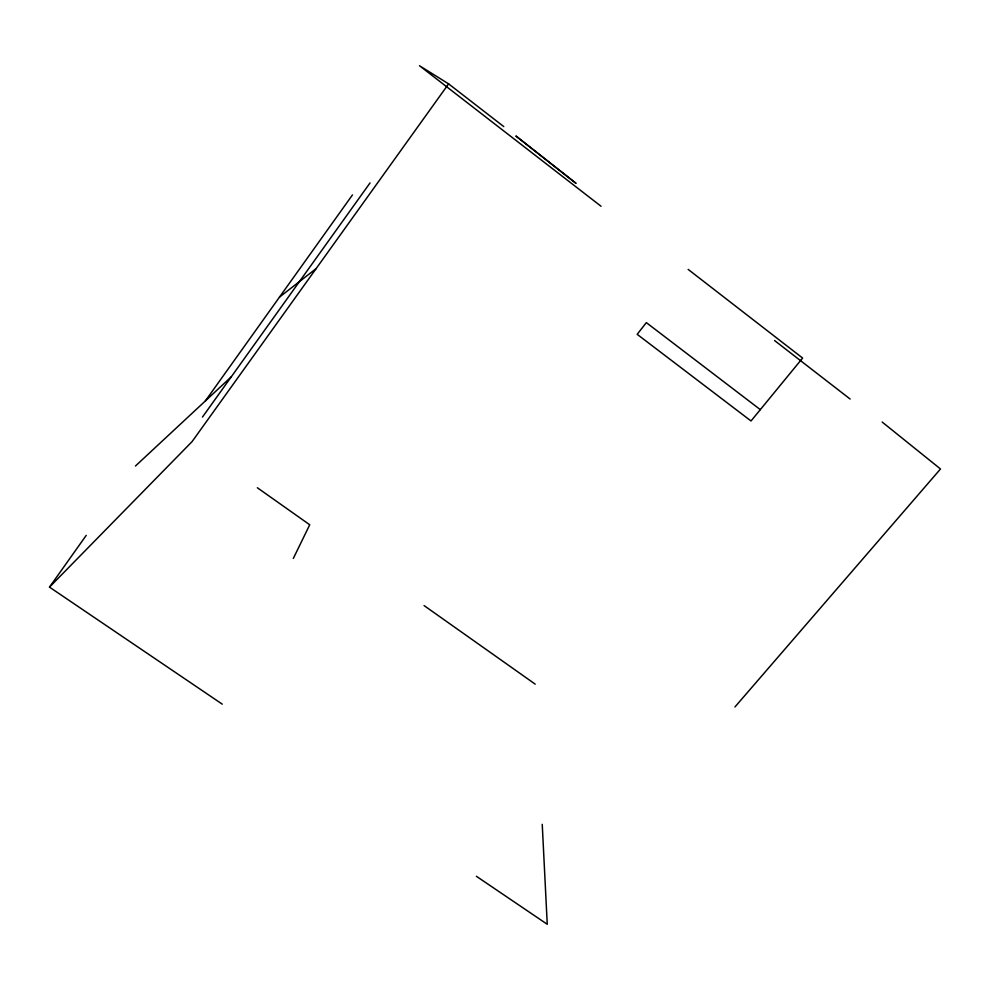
<?xml version="1.0" encoding="UTF-8"?>
<svg xmlns="http://www.w3.org/2000/svg" width="990" height="990" viewBox="0 0 990 990"><rect width="100%" height="100%" fill="white"/><g stroke="black" fill="none" stroke-linecap="round" stroke-linejoin="round"><path stroke-width="1.49" d="M293.325 558.434L309.734 524.774L257.338 487.748M222.267 704.162L49.5 587.132L86.241 535.355M205.326 400.975L352.465 194.919M202.467 417.062L370.05 182.915M503.786 126.609L448.606 83.865L192.072 441.614L49.5 587.132M734.939 706.971L940.5 468.975L882.177 422.049M135.432 466.03L231.264 376.831M279.514 297.087L316.119 268.624M448.606 83.865L419.488 65.724L601.041 206.254M476.388 876.286L547.247 924.276L542.235 824.336M424.067 605.583L535.219 684.152M760.32 409.637L646.346 322.629L637.176 334.323L751.026 420.973L802.618 358.058L688.161 269.404M774.539 340.523L850.125 399.032M575.858 183.212L516.087 136.137L575.858 183.212"/></g></svg>
